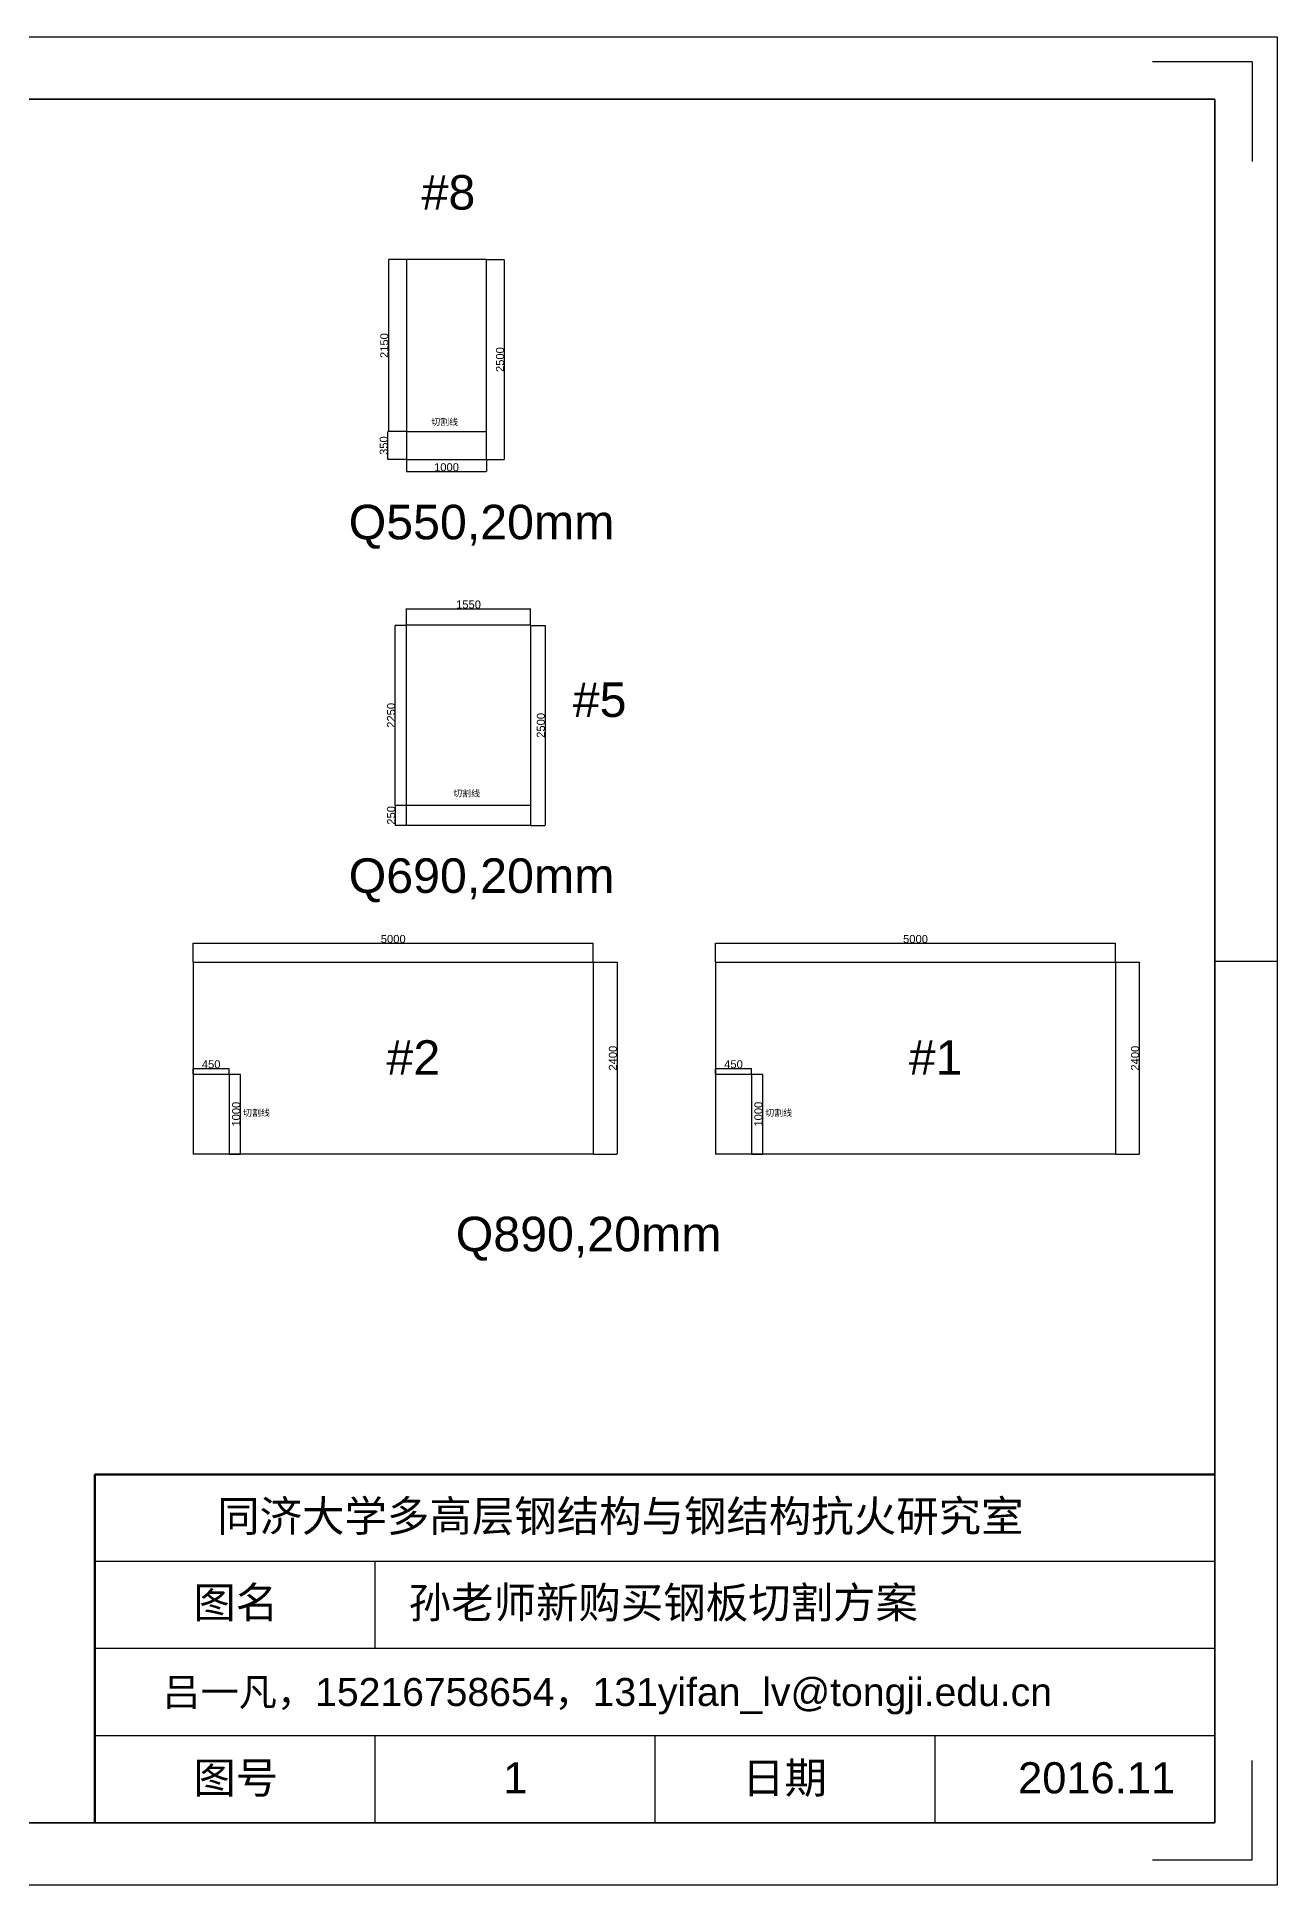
# Model space of a CAD drawing. Header units: millimetres. Extents: x 277 to 35015, y -7843 to 25622.
# Drawn here: x 19518 to 35015, y 2527 to 25622 of the extents above; entities that cross this region are included whole.
import ezdxf

# ---------------------------------------------------------------- set-up
doc = ezdxf.new("R2010")
doc.units = ezdxf.units.MM
doc.layers.add('尺寸标注', color=6, linetype='Continuous')
doc.layers.add('总内框线', color=7, linetype='Continuous', lineweight=50)
doc.layers.add('总外框线', color=7, linetype='Continuous', lineweight=30)
doc.styles.get("Standard").update_dxf_attribs({"font": 'arial.ttf'})
doc.dimstyles.new('ISO-25', dxfattribs={"dimtxt": 100, "dimasz": 2.5, "dimexe": 1.25, "dimexo": 0.625, "dimtad": 1, "dimtxsty": 'Standard', "dimcen": 2.5, "dimadec": 0, "dimazin": 0, "dimtfac": 1, "dimtmove": 0, "dimatfit": 3, "dimfxl": 1, "dimarcsym": 0})

# ---------------------------------------------------------------- blocks, each defined once
blk = doc.blocks.new('*D85')
at = {"color": 0, "lineweight": -2, "transparency": 16777216}
for p, q in [((24135, 20690), (23903, 20690)), ((23904, 20342), (23904, 20687)), ((24135, 20340), (23903, 20340))]:
    blk.add_line(p, q, dxfattribs=at)
at = {"color": 0, "transparency": 16777216}
for points in [[(23904, 20687), (23904, 20687), (23904, 20690)], [(23904, 20342), (23904, 20342), (23904, 20340)]]:
    blk.add_solid(points, dxfattribs=at)
at = {"layer": 'Defpoints', "color": 0, "transparency": 16777216}
for p in [(23904, 20690), (24136, 20690), (24136, 20340)]:
    blk.add_point(p, dxfattribs=at)
at = {"color": 0, "transparency": 16777216, "insert": (23852, 20515), "char_height": 100, "attachment_point": 5, "rotation": 90}
blk.add_mtext('350', dxfattribs=at)
blk = doc.blocks.new('*D86')
at = {"layer": 'Defpoints', "color": 0, "transparency": 16777216}
for p in [(24136, 20340), (25136, 20340), (25136, 20193)]:
    blk.add_point(p, dxfattribs=at)
at = {"layer": '尺寸标注', "color": 0, "lineweight": -2, "transparency": 16777216}
for p, q in [((24136, 20339), (24136, 20192)), ((25136, 20339), (25136, 20192)), ((24138, 20193), (25133, 20193))]:
    blk.add_line(p, q, dxfattribs=at)
at = {"layer": '尺寸标注', "color": 0, "transparency": 16777216}
for points in [[(24138, 20193), (24138, 20192), (24136, 20193)], [(25133, 20193), (25133, 20192), (25136, 20193)]]:
    blk.add_solid(points, dxfattribs=at)
at = {"layer": '尺寸标注', "color": 0, "transparency": 16777216, "insert": (24636, 20244), "char_height": 100, "attachment_point": 5}
blk.add_mtext('1000', dxfattribs=at)
blk = doc.blocks.new('*D98')
at = {"color": 0, "lineweight": -2, "transparency": 16777216}
for p, q in [((21470, 12661), (21470, 12732)), ((21472, 12731), (21917, 12731)), ((21920, 12661), (21920, 12732))]:
    blk.add_line(p, q, dxfattribs=at)
at = {"color": 0, "transparency": 16777216}
for points in [[(21472, 12731), (21472, 12731), (21470, 12731)], [(21917, 12731), (21917, 12731), (21920, 12731)]]:
    blk.add_solid(points, dxfattribs=at)
at = {"layer": 'Defpoints', "color": 0, "transparency": 16777216}
for p in [(21920, 12731), (21470, 12660), (21920, 12660)]:
    blk.add_point(p, dxfattribs=at)
at = {"color": 0, "transparency": 16777216, "insert": (21695, 12783), "char_height": 100, "attachment_point": 5}
blk.add_mtext('450', dxfattribs=at)
blk = doc.blocks.new('*D99')
at = {"color": 0, "lineweight": -2, "transparency": 16777216}
for p, q in [((21921, 12660), (22060, 12660)), ((22059, 12658), (22059, 11663)), ((21921, 11660), (22060, 11660))]:
    blk.add_line(p, q, dxfattribs=at)
at = {"color": 0, "transparency": 16777216}
for points in [[(22059, 12658), (22060, 12658), (22059, 12660)], [(22059, 11663), (22060, 11663), (22059, 11660)]]:
    blk.add_solid(points, dxfattribs=at)
at = {"layer": 'Defpoints', "color": 0, "transparency": 16777216}
for p in [(21920, 12660), (21920, 11660), (22059, 11660)]:
    blk.add_point(p, dxfattribs=at)
at = {"color": 0, "transparency": 16777216, "insert": (22007, 12160), "char_height": 100, "attachment_point": 5, "rotation": 90}
blk.add_mtext('1000', dxfattribs=at)
blk = doc.blocks.new('*D118')
at = {"layer": 'Defpoints', "color": 0, "transparency": 16777216}
for p in [(25136, 22840), (25136, 20340), (25357, 20340)]:
    blk.add_point(p, dxfattribs=at)
at = {"layer": '尺寸标注', "color": 0, "lineweight": -2, "transparency": 16777216}
for p, q in [((25136, 22840), (25358, 22840)), ((25357, 22837), (25357, 20342)), ((25136, 20340), (25358, 20340))]:
    blk.add_line(p, q, dxfattribs=at)
at = {"layer": '尺寸标注', "color": 0, "transparency": 16777216}
for points in [[(25356, 22837), (25357, 22837), (25357, 22840)], [(25356, 20342), (25357, 20342), (25357, 20340)]]:
    blk.add_solid(points, dxfattribs=at)
at = {"layer": '尺寸标注', "color": 0, "transparency": 16777216, "insert": (25305, 21590), "char_height": 100, "attachment_point": 5, "rotation": 90}
blk.add_mtext('2500', dxfattribs=at)
blk = doc.blocks.new('*D119')
at = {"layer": 'Defpoints', "color": 0, "transparency": 16777216}
for p in [(24136, 22840), (23910, 20690), (24136, 20690)]:
    blk.add_point(p, dxfattribs=at)
at = {"layer": '尺寸标注', "color": 0, "lineweight": -2, "transparency": 16777216}
for p, q in [((24135, 22840), (23909, 22840)), ((23910, 22837), (23910, 20692)), ((24135, 20690), (23909, 20690))]:
    blk.add_line(p, q, dxfattribs=at)
at = {"layer": '尺寸标注', "color": 0, "transparency": 16777216}
for points in [[(23910, 22837), (23911, 22837), (23910, 22840)], [(23910, 20692), (23911, 20692), (23910, 20690)]]:
    blk.add_solid(points, dxfattribs=at)
at = {"layer": '尺寸标注', "color": 0, "transparency": 16777216, "insert": (23859, 21765), "char_height": 100, "attachment_point": 5, "rotation": 90}
blk.add_mtext('2150', dxfattribs=at)
blk = doc.blocks.new('*D120')
at = {"layer": 'Defpoints', "color": 0, "transparency": 16777216}
for p in [(25686, 18477), (24136, 18269), (25686, 18269)]:
    blk.add_point(p, dxfattribs=at)
at = {"layer": '尺寸标注', "color": 0, "lineweight": -2, "transparency": 16777216}
for p, q in [((24136, 18270), (24136, 18478)), ((24138, 18477), (25683, 18477)), ((25686, 18270), (25686, 18478))]:
    blk.add_line(p, q, dxfattribs=at)
at = {"layer": '尺寸标注', "color": 0, "transparency": 16777216}
for points in [[(24138, 18478), (24138, 18477), (24136, 18477)], [(25683, 18478), (25683, 18477), (25686, 18477)]]:
    blk.add_solid(points, dxfattribs=at)
at = {"layer": '尺寸标注', "color": 0, "transparency": 16777216, "insert": (24911, 18529), "char_height": 100, "attachment_point": 5}
blk.add_mtext('1550', dxfattribs=at)
blk = doc.blocks.new('*D121')
at = {"layer": 'Defpoints', "color": 0, "transparency": 16777216}
for p in [(23997, 16019), (24136, 16019), (24136, 15769)]:
    blk.add_point(p, dxfattribs=at)
at = {"layer": '尺寸标注', "color": 0, "lineweight": -2, "transparency": 16777216}
for p, q in [((24135, 16019), (23995, 16019)), ((23997, 15772), (23997, 16017)), ((24135, 15769), (23995, 15769))]:
    blk.add_line(p, q, dxfattribs=at)
at = {"layer": '尺寸标注', "color": 0, "transparency": 16777216}
for points in [[(23996, 16017), (23997, 16017), (23997, 16019)], [(23996, 15772), (23997, 15772), (23997, 15769)]]:
    blk.add_solid(points, dxfattribs=at)
at = {"layer": '尺寸标注', "color": 0, "transparency": 16777216, "insert": (23945, 15894), "char_height": 100, "attachment_point": 5, "rotation": 90}
blk.add_mtext('250', dxfattribs=at)
blk = doc.blocks.new('*D122')
at = {"layer": 'Defpoints', "color": 0, "transparency": 16777216}
for p in [(25686, 18269), (25686, 15769), (25867, 15769)]:
    blk.add_point(p, dxfattribs=at)
at = {"layer": '尺寸标注', "color": 0, "lineweight": -2, "transparency": 16777216}
for p, q in [((25686, 18269), (25868, 18269)), ((25867, 18267), (25867, 15772)), ((25686, 15769), (25868, 15769))]:
    blk.add_line(p, q, dxfattribs=at)
at = {"layer": '尺寸标注', "color": 0, "transparency": 16777216}
for points in [[(25866, 18267), (25867, 18267), (25867, 18269)], [(25866, 15772), (25867, 15772), (25867, 15769)]]:
    blk.add_solid(points, dxfattribs=at)
at = {"layer": '尺寸标注', "color": 0, "transparency": 16777216, "insert": (25815, 17019), "char_height": 100, "attachment_point": 5, "rotation": 90}
blk.add_mtext('2500', dxfattribs=at)
blk = doc.blocks.new('*D91')
at = {"layer": 'Defpoints', "color": 0, "transparency": 16777216}
for p in [(23995, 18269), (24136, 18269), (24136, 16019)]:
    blk.add_point(p, dxfattribs=at)
at = {"layer": '尺寸标注', "color": 0, "lineweight": -2, "transparency": 16777216}
for p, q in [((24135, 18269), (23994, 18269)), ((23995, 16022), (23995, 18267)), ((24135, 16019), (23994, 16019))]:
    blk.add_line(p, q, dxfattribs=at)
at = {"layer": '尺寸标注', "color": 0, "transparency": 16777216}
for points in [[(23995, 18267), (23996, 18267), (23995, 18269)], [(23995, 16022), (23996, 16022), (23995, 16019)]]:
    blk.add_solid(points, dxfattribs=at)
at = {"layer": '尺寸标注', "color": 0, "transparency": 16777216, "insert": (23944, 17144), "char_height": 100, "attachment_point": 5, "rotation": 90}
blk.add_mtext('2250', dxfattribs=at)
blk = doc.blocks.new('*D92')
at = {"layer": 'Defpoints', "color": 0, "transparency": 16777216}
for p in [(26470, 14297), (21470, 14060), (26470, 14060)]:
    blk.add_point(p, dxfattribs=at)
at = {"layer": '尺寸标注', "color": 0, "lineweight": -2, "transparency": 16777216}
for p, q in [((21470, 14061), (21470, 14298)), ((21472, 14297), (26467, 14297)), ((26470, 14061), (26470, 14298))]:
    blk.add_line(p, q, dxfattribs=at)
at = {"layer": '尺寸标注', "color": 0, "transparency": 16777216}
for points in [[(21472, 14298), (21472, 14297), (21470, 14297)], [(26467, 14298), (26467, 14297), (26470, 14297)]]:
    blk.add_solid(points, dxfattribs=at)
at = {"layer": '尺寸标注', "color": 0, "transparency": 16777216, "insert": (23970, 14349), "char_height": 100, "attachment_point": 5}
blk.add_mtext('5000', dxfattribs=at)
blk = doc.blocks.new('*D93')
at = {"layer": 'Defpoints', "color": 0, "transparency": 16777216}
for p in [(26470, 14060), (26470, 11660), (26767, 11660)]:
    blk.add_point(p, dxfattribs=at)
at = {"layer": '尺寸标注', "color": 0, "lineweight": -2, "transparency": 16777216}
for p, q in [((26471, 14060), (26768, 14060)), ((26767, 14058), (26767, 11663)), ((26471, 11660), (26768, 11660))]:
    blk.add_line(p, q, dxfattribs=at)
at = {"layer": '尺寸标注', "color": 0, "transparency": 16777216}
for points in [[(26766, 14058), (26767, 14058), (26767, 14060)], [(26766, 11663), (26767, 11663), (26767, 11660)]]:
    blk.add_solid(points, dxfattribs=at)
at = {"layer": '尺寸标注', "color": 0, "transparency": 16777216, "insert": (26715, 12860), "char_height": 100, "attachment_point": 5, "rotation": 90}
blk.add_mtext('2400', dxfattribs=at)
blk = doc.blocks.new('*D94')
at = {"color": 0, "lineweight": -2, "transparency": 16777216}
for p, q in [((27997, 12661), (27997, 12732)), ((27999, 12731), (28444, 12731)), ((28447, 12661), (28447, 12732))]:
    blk.add_line(p, q, dxfattribs=at)
at = {"color": 0, "transparency": 16777216}
for points in [[(27999, 12731), (27999, 12731), (27997, 12731)], [(28444, 12731), (28444, 12731), (28447, 12731)]]:
    blk.add_solid(points, dxfattribs=at)
at = {"layer": 'Defpoints', "color": 0, "transparency": 16777216}
for p in [(28447, 12731), (27997, 12660), (28447, 12660)]:
    blk.add_point(p, dxfattribs=at)
at = {"color": 0, "transparency": 16777216, "insert": (28222, 12783), "char_height": 100, "attachment_point": 5}
blk.add_mtext('450', dxfattribs=at)
blk = doc.blocks.new('*D95')
at = {"color": 0, "lineweight": -2, "transparency": 16777216}
for p, q in [((28447, 12660), (28587, 12660)), ((28586, 12658), (28586, 11663)), ((28447, 11660), (28587, 11660))]:
    blk.add_line(p, q, dxfattribs=at)
at = {"color": 0, "transparency": 16777216}
for points in [[(28585, 12658), (28586, 12658), (28586, 12660)], [(28585, 11663), (28586, 11663), (28586, 11660)]]:
    blk.add_solid(points, dxfattribs=at)
at = {"layer": 'Defpoints', "color": 0, "transparency": 16777216}
for p in [(28447, 12660), (28447, 11660), (28586, 11660)]:
    blk.add_point(p, dxfattribs=at)
at = {"color": 0, "transparency": 16777216, "insert": (28534, 12160), "char_height": 100, "attachment_point": 5, "rotation": 90}
blk.add_mtext('1000', dxfattribs=at)
blk = doc.blocks.new('*D96')
at = {"layer": 'Defpoints', "color": 0, "transparency": 16777216}
for p in [(32997, 14297), (27997, 14060), (32997, 14060)]:
    blk.add_point(p, dxfattribs=at)
at = {"layer": '尺寸标注', "color": 0, "lineweight": -2, "transparency": 16777216}
for p, q in [((27997, 14061), (27997, 14298)), ((27999, 14297), (32994, 14297)), ((32997, 14061), (32997, 14298))]:
    blk.add_line(p, q, dxfattribs=at)
at = {"layer": '尺寸标注', "color": 0, "transparency": 16777216}
for points in [[(27999, 14298), (27999, 14297), (27997, 14297)], [(32994, 14298), (32994, 14297), (32997, 14297)]]:
    blk.add_solid(points, dxfattribs=at)
at = {"layer": '尺寸标注', "color": 0, "transparency": 16777216, "insert": (30497, 14349), "char_height": 100, "attachment_point": 5}
blk.add_mtext('5000', dxfattribs=at)
blk = doc.blocks.new('*D97')
at = {"layer": 'Defpoints', "color": 0, "transparency": 16777216}
for p in [(32997, 14060), (32997, 11660), (33293, 11660)]:
    blk.add_point(p, dxfattribs=at)
at = {"layer": '尺寸标注', "color": 0, "lineweight": -2, "transparency": 16777216}
for p, q in [((32997, 14060), (33294, 14060)), ((33293, 14058), (33293, 11663)), ((32997, 11660), (33294, 11660))]:
    blk.add_line(p, q, dxfattribs=at)
at = {"layer": '尺寸标注', "color": 0, "transparency": 16777216}
for points in [[(33293, 14058), (33294, 14058), (33293, 14060)], [(33293, 11663), (33294, 11663), (33293, 11660)]]:
    blk.add_solid(points, dxfattribs=at)
at = {"layer": '尺寸标注', "color": 0, "transparency": 16777216, "insert": (33241, 12860), "char_height": 100, "attachment_point": 5, "rotation": 90}
blk.add_mtext('2400', dxfattribs=at)

msp = doc.modelspace()

# ---------------------------------------------------------------- linework, layer by layer
at = {"lineweight": -2}
for p, q in [((29882.677, 24844.134), (34237.237, 24844.134)), ((34237.237, 3304.614), (20240.437, 3304.614))]:
    msp.add_line(p, q, dxfattribs=at)
at = {"lineweight": 35}
for p, q in [((34237.237, 24844.134), (34237.237, 10847.334)), ((34237.237, 7659.174), (34237.237, 3304.614))]:
    msp.add_line(p, q, dxfattribs=at)
for p, q in [((24135.649, 22839.834), (24135.649, 20339.834)), ((25135.649, 22839.834), (24135.649, 22839.834)), ((25135.649, 20339.834), (25135.649, 22839.834)), ((24135.649, 20339.834), (25135.649, 20339.834)), ((25685.649, 18269.133), (24135.649, 18269.133)), ((24135.649, 15769.133), (24135.649, 18269.133)), ((25685.649, 18269.133), (25685.649, 15769.133)), ((25685.649, 16019.133), (24135.649, 16019.133)), ((25685.649, 15769.133), (24135.649, 15769.133)), ((21469.99, 14060.063), (21469.99, 11660.063)), ((21469.99, 14060.063), (26469.99, 14060.063)), ((26469.99, 14060.063), (26469.99, 11660.063)), ((27996.569, 14060.063), (27996.569, 11660.063)), ((27996.569, 14060.063), (32996.569, 14060.063)), ((32996.569, 14060.063), (32996.569, 11660.063)), ((26469.99, 11660.063), (21469.99, 11660.063)), ((32996.569, 11660.063), (27996.569, 11660.063)), ((34237.237, 6570.534), (20240.437, 6570.534)), ((23739.637, 6570.534), (23739.637, 5481.894)), ((34237.237, 5481.894), (20240.437, 5481.894)), ((34237.237, 4393.254), (20240.437, 4393.254)), ((23739.637, 4393.254), (23739.637, 3304.614)), ((27238.837, 4393.254), (27238.837, 3304.614)), ((30738.037, 4393.254), (30738.037, 3304.614))]:
    msp.add_line(p, q)
at = {"lineweight": 30}
for p, q in [((24135.649, 20689.834), (25135.649, 20689.834)), ((21469.99, 12660.063), (21919.99, 12660.063)), ((21919.99, 12660.063), (21919.99, 11660.063)), ((27996.569, 12660.063), (28446.569, 12660.063)), ((28446.569, 12660.063), (28446.569, 11660.063))]:
    msp.add_line(p, q, dxfattribs=at)
at = {"lineweight": 50}
for p, q in [((20240.437, 7659.174), (34237.237, 7659.174)), ((20240.437, 3304.614), (20240.437, 7659.174))]:
    msp.add_line(p, q, dxfattribs=at)
at = {"layer": '总内框线', "lineweight": -2}
for p, q in [((34703.797, 25310.694), (33459.637, 25310.694)), ((34703.797, 25310.694), (34703.797, 24066.534)), ((34237.237, 14074.374), (35014.837, 14074.374)), ((34703.797, 2838.054), (34703.797, 4082.214)), ((34703.797, 2838.054), (33459.637, 2838.054))]:
    msp.add_line(p, q, dxfattribs=at)
at = {"layer": '总内框线', "lineweight": 35}
for p, q in [((3133.237, 24844.134), (34237.237, 24844.134)), ((34237.237, 24844.134), (34237.237, 3304.614)), ((34237.237, 3304.614), (3133.237, 3304.614))]:
    msp.add_line(p, q, dxfattribs=at)
at = {"layer": '总外框线', "lineweight": -2}
for p, q in [((2355.637, 25621.734), (35014.837, 25621.734)), ((35014.837, 25621.734), (35014.837, 2527.014)), ((35014.837, 2527.014), (2355.637, 2527.014))]:
    msp.add_line(p, q, dxfattribs=at)

# ---------------------------------------------------------------- texts
at = {"attachment_point": 1}
for s, width, insert, char_height in [('#8', 3817.2719, (24324.222, 23895.679), 432), ('切割线', 1134.0173, (24444.801, 20850.602), 80), ('Q550,20mm', 3817.2719, (23413.622, 19775.679), 432), ('#5', 3817.2719, (26214.222, 17555.679), 432), ('切割线', 703.94054, (24719.566, 16209.161), 80), ('Q690,20mm', 3817.2719, (23413.622, 15357.188), 432), ('#2', 3817.2719, (23886.569, 13083.892), 432), ('#1', 3817.2719, (30413.148, 13083.892), 432), ('切割线', 408.83318, (22092.4, 12217.023), 80), ('切割线', 408.83318, (28618.979, 12217.023), 80), ('Q890,20mm', 3817.2719, (24751.472, 10878.783), 432), ('同济大学多高层钢结构与钢结构抗火研究室', 12671.07438, (21770.044, 7332.931), 388.8), ('图名', 1680.16767, (21471.411, 6251.862), 388.8), ('孙老师新购买钢板切割方案', 9453.56088, (24162.794, 6251.862), 388.8), ('{\\fSimSun|b0|i0|c134|p34;吕一凡，}15216758654{\\fSimSun|b0|i0|c134|p34;，}131yifan_lv@tongji.edu.cn', 14613.32793, (21085.242, 5114.428), 349.92), ('图号', 2238.84378, (21471.411, 4061.681), 388.8), ('1', 240.60233, (25344.38, 4061.681), 388.8), ('日期', 2675.71314, (28329.896, 4061.681), 388.8), ('2016.11', 240.60233, (31778.351, 4061.681), 388.8)]:
    msp.add_mtext_dynamic_manual_height_columns(s, width=width, gutter_width=12.5, heights=[0], dxfattribs=dict(at, insert=insert, char_height=char_height))

# ---------------------------------------------------------------- dimensions: what is measured, and where the dimension line sits
for base, p1, p2, picture, middle in [((23903.986, 20689.834), (24135.649, 20339.834), (24135.649, 20689.834), '*D85', (23852.27, 20514.834)), ((22059.135, 11660.063), (21919.99, 12660.063), (21919.99, 11660.063), '*D99', (22007.452, 12160.063)), ((28585.714, 11660.063), (28446.569, 12660.063), (28446.569, 11660.063), '*D95', (28534.031, 12160.063))]:
    dim = msp.add_linear_dim(base=base, p1=p1, p2=p2, angle=90, dimstyle='ISO-25')
    dim.commit()
    dim.dimension.update_dxf_attribs({"geometry": picture, "text_midpoint": middle})
for base, p1, p2, picture, middle in [((21919.99, 12730.948), (21469.99, 12660.063), (21919.99, 12660.063), '*D98', (21694.99, 12782.63)), ((28446.569, 12730.948), (27996.569, 12660.063), (28446.569, 12660.063), '*D94', (28221.569, 12782.63))]:
    dim = msp.add_linear_dim(base=base, p1=p1, p2=p2, dimstyle='ISO-25')
    dim.commit()
    dim.dimension.update_dxf_attribs({"geometry": picture, "text_midpoint": middle})
at = {"layer": '尺寸标注'}
for p1, p2, distance, picture, middle in [((24135.649, 22839.834), (24135.649, 20689.834), -225.401, '*D119', (23858.565, 21764.834)), ((25135.649, 22839.834), (25135.649, 20339.834), 220.92, '*D118', (25304.887, 21589.834)), ((24135.649, 18269.133), (25685.649, 18269.133), 208.025, '*D120', (24910.649, 18528.84)), ((24135.649, 16019.133), (24135.649, 18269.133), 140.33, '*D91', (23943.637, 17144.133)), ((25685.649, 18269.133), (25685.649, 15769.133), 180.92, '*D122', (25814.887, 17019.133)), ((24135.649, 15769.133), (24135.649, 16019.133), 139.08, '*D121', (23944.887, 15894.133)), ((21469.99, 14060.063), (26469.99, 14060.063), 237.095, '*D92', (23969.99, 14348.84)), ((27996.569, 14060.063), (32996.569, 14060.063), 237.095, '*D96', (30496.569, 14348.84)), ((26469.99, 14060.063), (26469.99, 11660.063), 296.579, '*D93', (26714.887, 12860.063)), ((32996.569, 14060.063), (32996.569, 11660.063), 296.579, '*D97', (33241.466, 12860.063))]:
    dim = msp.add_aligned_dim(p1=p1, p2=p2, distance=distance, dimstyle='ISO-25', dxfattribs=at)
    dim.commit()
    dim.dimension.update_dxf_attribs({"geometry": picture, "text_midpoint": middle})
dim = msp.add_linear_dim(base=(25135.649, 20192.76), p1=(24135.649, 20339.834), p2=(25135.649, 20339.834), dimstyle='ISO-25', dxfattribs=at)
dim.commit()
dim.dimension.update_dxf_attribs({"geometry": '*D86', "text_midpoint": (24635.649, 20244.442)})

doc.saveas('drawing.dxf')
